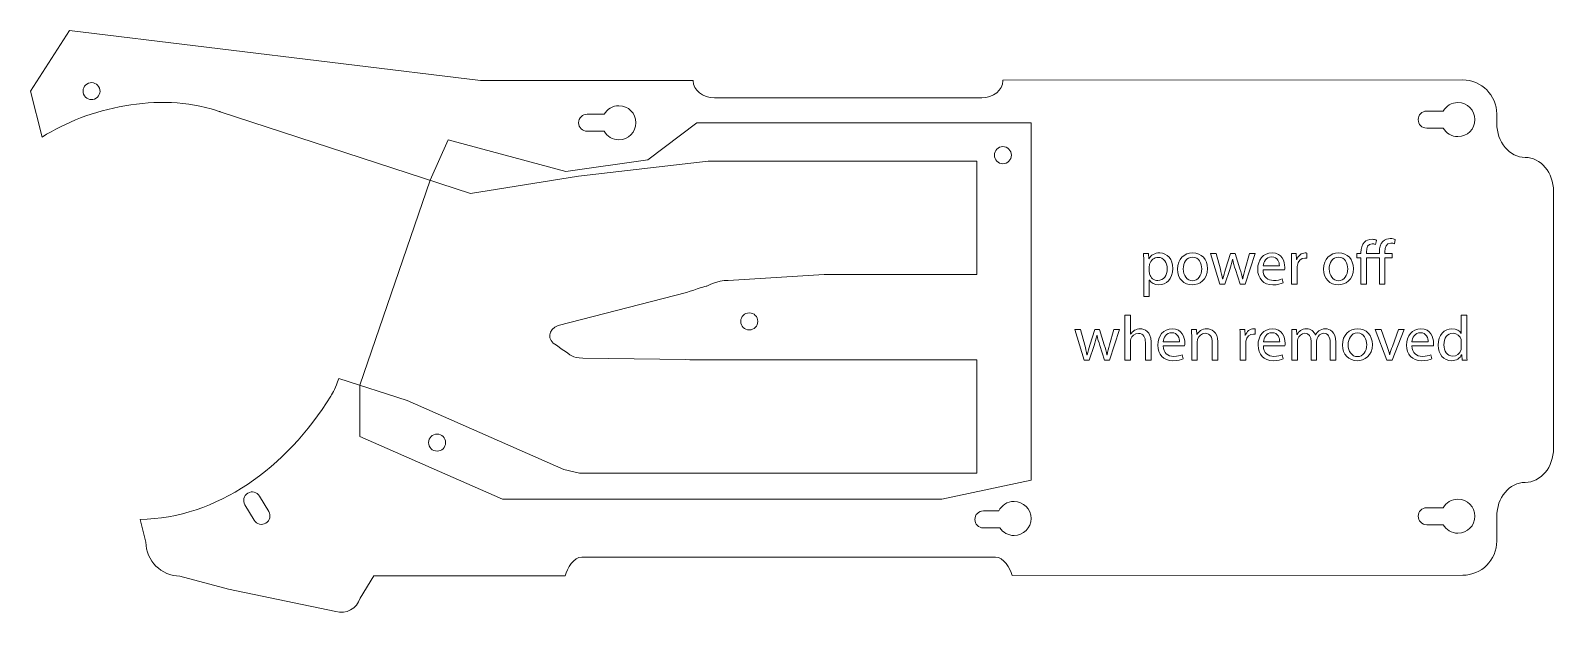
# Model space of a CAD drawing. Header units: millimetres. Extents: x -1390 to 6316, y -1840 to 2435.
# Drawn here: x 942 to 1156.8, y 1472.5 to 1554.9 of the extents above; entities that cross this region are included whole.
import ezdxf

# ---------------------------------------------------------------- set-up
doc = ezdxf.new("R2010")
doc.units = ezdxf.units.MM
doc.layers.add('Cooling Fan Guide', color=1, linetype='CONTINUOUS', lineweight=0, true_color=0xff0000)
doc.layers.add('Cooling fan guide text', color=5, linetype='CONTINUOUS', lineweight=0, true_color=0x0000ff)

msp = doc.modelspace()

# ---------------------------------------------------------------- linework, layer by layer
at = {"layer": 'Cooling Fan Guide', "color": 1, "true_color": 0xff0000}
for points in [[(1035.46, 1547.79), (1035.46, 1547.82), (1005.46, 1547.8), (947.49, 1554.88), (942, 1546.32), (943.65, 1539.85)], [(950.17, 1547.43), (950.17, 1547.43)], [(1143.98, 1547.9), (1079.14, 1547.85), (1079.14, 1547.79)], [(1076.14, 1545.39), (1038.46, 1545.39)], [(968.71, 1543.43), (968.75, 1543.42), (1004.05, 1531.89), (1019.3, 1534.33), (1037.56, 1536.44), (1075.48, 1536.44), (1075.48, 1520.44), (1059.58, 1520.44)], [(1022.9, 1543.07), (1020.5, 1543.07)], [(1141.23, 1543.5), (1138.9, 1543.5)], [(1148.78, 1541.78), (1148.78, 1543.1)], [(1020.5, 1540.67), (1022.9, 1540.67)], [(1138.9, 1541.1), (1141.23, 1541.1)], [(1024.98, 1539.47), (1024.98, 1539.47)], [(1143.3, 1539.9), (1143.3, 1539.9)], [(1080.34, 1537.29), (1080.34, 1537.29)], [(1152.78, 1536.98), (1152.78, 1536.98)], [(1156.79, 1495.94), (1156.79, 1532.18)], [(1053.93, 1520.44), (1040.38, 1519.64)], [(1034.51, 1517.91), (1016.43, 1513.27)], [(1044.57, 1513.85), (1044.57, 1513.85)], [(1016.18, 1510.51), (1016.98, 1509.9)], [(1040, 1508.44), (1075.48, 1508.44), (1075.48, 1492.44), (1019.44, 1492.44), (1017.22, 1492.98), (995.12, 1502.68), (985.47, 1505.8)], [(1019.88, 1508.68), (1034.35, 1508.46)], [(1000.54, 1496.75), (1000.54, 1496.75)], [(975.6, 1487.05), (974.3, 1489.22), (974.3, 1489.22)], [(972.24, 1487.99), (973.55, 1485.81)], [(1078.55, 1487.13), (1076.38, 1487.13)], [(1141.23, 1487.58), (1138.9, 1487.58)], [(957.46, 1485.92), (958.28, 1482.73)], [(1076.38, 1484.73), (1078.7, 1484.73)], [(1138.9, 1485.18), (1141.23, 1485.18)], [(1148.78, 1482.86), (1148.78, 1486.34)], [(1080.7, 1483.66), (1080.7, 1483.66)], [(1143.3, 1483.98), (1143.3, 1483.98)], [(1019.74, 1480.61), (1078.11, 1480.61)], [(963.08, 1477.93), (969.94, 1476.08), (985.04, 1472.95)], [(988.47, 1474.81), (990.44, 1477.97), (1017.42, 1477.99)], [(1080.43, 1478.02), (1143.98, 1478.06)]]:
    msp.add_lwpolyline(points, dxfattribs=at)
for points in [[(950.17, 1547.43), (949.55, 1547.19), (949.25, 1546.5), (949.49, 1545.88)], [(951.72, 1546.76), (951.48, 1547.37), (950.79, 1547.68), (950.17, 1547.43)], [(951.05, 1545.2), (951.66, 1545.44), (951.97, 1546.14), (951.72, 1546.76)], [(1038.46, 1545.39), (1036.8, 1545.39), (1035.46, 1546.46), (1035.46, 1547.79)], [(1079.14, 1547.79), (1079.14, 1546.46), (1077.8, 1545.39), (1076.14, 1545.39)], [(1148.78, 1543.1), (1148.78, 1545.74), (1146.62, 1547.9), (1143.98, 1547.9)], [(943.65, 1539.85), (950.1, 1543.98), (960.14, 1546.22), (968.22, 1543.59)], [(949.49, 1545.88), (949.73, 1545.26), (950.43, 1544.96), (951.05, 1545.2)], [(1143.3, 1544.7), (1142.41, 1544.7), (1141.64, 1544.21), (1141.23, 1543.5)], [(1145.7, 1542.3), (1145.7, 1543.62), (1144.63, 1544.7), (1143.3, 1544.7)], [(968.22, 1543.59), (968.39, 1543.54), (968.55, 1543.48), (968.71, 1543.43)], [(1020.5, 1543.07), (1019.84, 1543.07), (1019.3, 1542.53), (1019.3, 1541.87)], [(1024.98, 1544.27), (1024.09, 1544.27), (1023.32, 1543.78), (1022.9, 1543.07)], [(1027.38, 1541.87), (1027.38, 1543.19), (1026.31, 1544.27), (1024.98, 1544.27)], [(1138.9, 1543.5), (1138.24, 1543.5), (1137.7, 1542.96), (1137.7, 1542.3)], [(1137.7, 1542.3), (1137.7, 1541.63), (1138.24, 1541.1), (1138.9, 1541.1)], [(1143.3, 1539.9), (1144.63, 1539.9), (1145.7, 1540.97), (1145.7, 1542.3)], [(1019.3, 1541.87), (1019.3, 1541.2), (1019.84, 1540.67), (1020.5, 1540.67)], [(1022.9, 1540.67), (1023.32, 1539.95), (1024.09, 1539.47), (1024.98, 1539.47)], [(1024.98, 1539.47), (1026.31, 1539.47), (1027.38, 1540.54), (1027.38, 1541.87)], [(1141.23, 1541.1), (1141.64, 1540.38), (1142.41, 1539.9), (1143.3, 1539.9)], [(1152.78, 1536.98), (1150.58, 1536.98), (1148.78, 1539.14), (1148.78, 1541.78)], [(1077.94, 1537.29), (1077.94, 1537.95), (1078.48, 1538.49), (1079.14, 1538.49)], [(1079.14, 1538.49), (1079.8, 1538.49), (1080.34, 1537.95), (1080.34, 1537.29)], [(1079.14, 1536.09), (1078.48, 1536.09), (1077.94, 1536.62), (1077.94, 1537.29)], [(1080.34, 1537.29), (1080.34, 1536.62), (1079.8, 1536.09), (1079.14, 1536.09)], [(1156.79, 1532.18), (1156.79, 1534.82), (1154.99, 1536.98), (1152.78, 1536.98)], [(1037.37, 1518.83), (1037.26, 1518.83), (1035.98, 1518.42), (1034.51, 1517.91)], [(1040.38, 1519.64), (1038.83, 1519.64), (1037.47, 1518.83), (1037.37, 1518.83)], [(1059.58, 1520.44), (1058.03, 1520.44), (1055.49, 1520.44), (1053.93, 1520.44)], [(1042.17, 1513.85), (1042.17, 1514.52), (1042.71, 1515.05), (1043.37, 1515.05)], [(1043.37, 1515.05), (1044.03, 1515.05), (1044.57, 1514.52), (1044.57, 1513.85)], [(1016.43, 1513.27), (1014.96, 1512.77), (1014.77, 1511.15), (1016.18, 1510.51)], [(1043.37, 1512.65), (1042.71, 1512.65), (1042.17, 1513.19), (1042.17, 1513.85)], [(1044.57, 1513.85), (1044.57, 1513.19), (1044.03, 1512.65), (1043.37, 1512.65)], [(1016.98, 1509.9), (1018.33, 1509.08), (1018.32, 1508.69), (1019.88, 1508.68)], [(1034.35, 1508.46), (1035.91, 1508.44), (1038.45, 1508.43), (1040, 1508.44)], [(985.47, 1505.8), (985, 1504.44), (984.68, 1503.85), (984.34, 1503.29)], [(984.34, 1503.29), (978.05, 1493.13), (968.3, 1486.12), (957.46, 1485.92)], [(998.14, 1496.75), (998.14, 1497.42), (998.68, 1497.95), (999.34, 1497.95)], [(999.34, 1497.95), (1000, 1497.95), (1000.54, 1497.42), (1000.54, 1496.75)], [(999.34, 1495.55), (998.68, 1495.55), (998.14, 1496.09), (998.14, 1496.75)], [(1000.54, 1496.75), (1000.54, 1496.09), (1000, 1495.55), (999.34, 1495.55)], [(1152.78, 1491.14), (1154.99, 1491.14), (1156.79, 1493.3), (1156.79, 1495.94)], [(1148.78, 1486.34), (1148.78, 1488.98), (1150.58, 1491.14), (1152.78, 1491.14)], [(972.65, 1489.63), (972.08, 1489.29), (971.9, 1488.56), (972.24, 1487.99)], [(974.3, 1489.22), (973.95, 1489.79), (973.22, 1489.98), (972.65, 1489.63)], [(1143.3, 1488.78), (1142.41, 1488.78), (1141.64, 1488.29), (1141.23, 1487.58)], [(1145.7, 1486.38), (1145.7, 1487.7), (1144.63, 1488.78), (1143.3, 1488.78)], [(975.19, 1485.4), (975.76, 1485.74), (975.94, 1486.48), (975.6, 1487.05)], [(1076.38, 1487.13), (1075.72, 1487.13), (1075.18, 1486.59), (1075.18, 1485.93)], [(1080.7, 1488.46), (1079.76, 1488.46), (1078.95, 1487.92), (1078.55, 1487.13)], [(1083.1, 1486.06), (1083.1, 1487.38), (1082.03, 1488.46), (1080.7, 1488.46)], [(1138.9, 1487.58), (1138.24, 1487.58), (1137.7, 1487.04), (1137.7, 1486.38)], [(1137.7, 1486.38), (1137.7, 1485.72), (1138.24, 1485.18), (1138.9, 1485.18)], [(1143.3, 1483.98), (1144.63, 1483.98), (1145.7, 1485.05), (1145.7, 1486.38)], [(973.55, 1485.81), (973.89, 1485.24), (974.63, 1485.06), (975.19, 1485.4)], [(1075.18, 1485.93), (1075.18, 1485.27), (1075.72, 1484.73), (1076.38, 1484.73)], [(1078.7, 1484.73), (1079.13, 1484.08), (1079.87, 1483.66), (1080.7, 1483.66)], [(1080.7, 1483.66), (1082.03, 1483.66), (1083.1, 1484.73), (1083.1, 1486.06)], [(1141.23, 1485.18), (1141.64, 1484.46), (1142.41, 1483.98), (1143.3, 1483.98)], [(958.28, 1482.73), (958.28, 1480.09), (960.44, 1477.93), (963.08, 1477.93)], [(1143.98, 1478.06), (1146.62, 1478.06), (1148.78, 1480.22), (1148.78, 1482.86)], [(1017.42, 1477.99), (1017.67, 1479.03), (1018.62, 1480.61), (1019.74, 1480.61)], [(1078.11, 1480.61), (1079.23, 1480.61), (1080.16, 1479.05), (1080.43, 1478.02)], [(985.04, 1472.95), (986.5, 1472.51), (988.04, 1473.35), (988.47, 1474.81)]]:
    msp.add_open_spline(points, degree=3, dxfattribs=at)
at = {"layer": 'Cooling fan guide text', "color": 5, "true_color": 0x0000ff}
for points in [[(988.46, 1504.84), (998.37, 1533.75), (1000.88, 1539.47), (1017.52, 1534.98), (1029.04, 1536.61), (1035.95, 1541.87), (1083.1, 1541.87), (1083.1, 1491.46), (1070.51, 1488.78), (1008.56, 1488.78), (988.46, 1497.61), (988.46, 1504.84)], [(1131.82, 1525.27), (1131.66, 1524.69)], [(1134.44, 1525.41), (1134.34, 1524.8)], [(1098.97, 1523.42), (1099.66, 1523.42), (1099.71, 1522.68), (1099.72, 1522.68)], [(1111.13, 1521.15), (1110.44, 1519.1), (1109.72, 1519.1), (1108.42, 1523.42), (1109.22, 1523.42), (1109.22, 1523.42)], [(1109.22, 1523.42), (1109.8, 1521.23)], [(1110.52, 1521.22), (1111.23, 1523.42), (1111.89, 1523.42), (1112.56, 1521.26)], [(1113.3, 1521.25), (1113.91, 1523.42), (1114.69, 1523.42), (1113.3, 1519.1), (1112.58, 1519.1), (1111.92, 1521.16)], [(1119.82, 1523.42), (1120.5, 1523.42), (1120.54, 1522.56), (1120.57, 1522.56)], [(1121.98, 1523.49), (1121.98, 1522.75)], [(1132.23, 1519.1), (1132.23, 1522.82), (1130.41, 1522.82), (1130.41, 1519.1), (1129.63, 1519.1), (1129.63, 1522.82), (1129.04, 1522.82), (1129.04, 1523.42), (1129.63, 1523.42), (1129.63, 1523.55)], [(1130.41, 1523.6), (1130.41, 1523.42), (1132.23, 1523.42), (1132.23, 1523.62)], [(1133.01, 1523.65), (1133.01, 1523.42), (1134.04, 1523.42), (1134.04, 1522.82), (1133.01, 1522.82), (1133.01, 1519.1), (1132.23, 1519.1), (1132.23, 1519.1)], [(1099.8, 1519.68), (1099.78, 1519.68), (1099.78, 1517.34), (1099, 1517.34), (1099, 1522.01), (1099, 1522.01)], [(1099.78, 1521.61), (1099.78, 1520.86), (1099.78, 1520.86)], [(1104.57, 1521.25), (1104.57, 1521.25)], [(1107.98, 1521.3), (1107.98, 1521.3)], [(1111.54, 1522.58), (1111.52, 1522.58)], [(1118.85, 1521.12), (1115.82, 1521.12), (1115.82, 1521.12)], [(1115.83, 1521.68), (1118.12, 1521.68), (1118.12, 1521.68)], [(1120.64, 1521.4), (1120.64, 1519.1), (1119.85, 1519.1), (1119.85, 1522.07), (1119.85, 1522.07)], [(1125.15, 1521.25), (1125.15, 1521.25)], [(1128.56, 1521.3), (1128.56, 1521.3)], [(1110.11, 1519.85), (1110.14, 1519.85)], [(1112.94, 1519.85), (1112.97, 1519.85)], [(1118.5, 1519.84), (1118.64, 1519.28)], [(1096.34, 1514.73), (1097.13, 1514.73), (1097.13, 1512.03), (1097.15, 1512.03)], [(1097.13, 1511.01), (1097.13, 1508.4), (1096.34, 1508.4), (1096.34, 1514.73), (1096.34, 1514.73)], [(1143.76, 1512.16), (1143.78, 1512.16), (1143.78, 1514.73), (1144.55, 1514.73), (1144.55, 1514.73)], [(1144.55, 1514.73), (1144.55, 1509.52)], [(1092, 1510.45), (1091.31, 1508.4), (1090.59, 1508.4), (1089.29, 1512.72), (1090.09, 1512.72), (1090.09, 1512.72)], [(1090.09, 1512.72), (1090.67, 1510.52)], [(1091.4, 1510.52), (1092.1, 1512.72), (1092.76, 1512.72), (1093.43, 1510.56)], [(1094.17, 1510.55), (1094.78, 1512.72), (1095.56, 1512.72), (1094.17, 1508.4), (1093.46, 1508.4), (1092.8, 1510.46)], [(1105.73, 1512.72), (1106.42, 1512.72), (1106.47, 1512), (1106.48, 1512)], [(1112.57, 1512.72), (1113.25, 1512.72), (1113.29, 1511.86), (1113.32, 1511.86)], [(1114.73, 1512.79), (1114.73, 1512.05)], [(1119.86, 1512.72), (1120.55, 1512.72), (1120.58, 1512.01), (1120.61, 1512.01)], [(1134.06, 1510.3), (1134.9, 1512.72), (1135.72, 1512.72), (1134.02, 1508.4), (1133.27, 1508.4), (1131.63, 1512.72), (1132.47, 1512.72), (1132.47, 1512.72)], [(1132.47, 1512.72), (1133.32, 1510.3)], [(1092.41, 1511.88), (1092.39, 1511.88)], [(1100.02, 1510.97), (1100.02, 1508.4), (1099.23, 1508.4), (1099.23, 1510.88)], [(1104.76, 1510.42), (1101.73, 1510.42), (1101.73, 1510.42)], [(1101.74, 1510.98), (1104.03, 1510.98), (1104.03, 1510.98)], [(1106.55, 1511), (1106.55, 1508.4), (1105.76, 1508.4), (1105.76, 1511.55), (1105.76, 1511.55)], [(1109.44, 1510.97), (1109.44, 1508.4), (1108.65, 1508.4), (1108.65, 1510.89)], [(1113.39, 1510.7), (1113.39, 1508.4), (1112.6, 1508.4), (1112.6, 1511.37), (1112.6, 1511.37)], [(1115.87, 1510.98), (1118.17, 1510.98), (1118.17, 1510.98)], [(1118.9, 1510.42), (1115.87, 1510.42), (1115.87, 1510.42)], [(1120.66, 1511), (1120.66, 1508.4), (1119.9, 1508.4), (1119.9, 1511.55), (1119.9, 1511.55)], [(1123.37, 1511.07), (1123.37, 1508.4), (1122.6, 1508.4), (1122.6, 1510.99)], [(1123.19, 1511.94), (1123.21, 1511.94)], [(1126.07, 1510.93), (1126.07, 1508.4), (1125.3, 1508.4), (1125.3, 1510.84)], [(1127.82, 1510.55), (1127.82, 1510.55)], [(1131.24, 1510.6), (1131.24, 1510.6)], [(1139.84, 1510.42), (1136.8, 1510.42), (1136.8, 1510.42)], [(1136.81, 1510.98), (1139.11, 1510.98), (1139.11, 1510.98)], [(1143.78, 1510.21), (1143.78, 1510.96), (1143.78, 1510.96)], [(1090.99, 1509.15), (1091.01, 1509.15)], [(1093.81, 1509.15), (1093.84, 1509.15)], [(1104.41, 1509.14), (1104.55, 1508.58)], [(1118.54, 1509.14), (1118.68, 1508.58)], [(1133.67, 1509.19), (1133.69, 1509.19)], [(1139.48, 1509.14), (1139.62, 1508.58)], [(1144.59, 1508.4), (1143.89, 1508.4), (1143.86, 1509.15), (1143.83, 1509.15)]]:
    msp.add_lwpolyline(points, dxfattribs=at)
for points in [[(1129.63, 1523.55), (1129.63, 1524.16), (1129.78, 1524.68), (1130.12, 1525.02)], [(1130.12, 1525.02), (1130.37, 1525.27), (1130.72, 1525.43), (1131.2, 1525.43)], [(1131.2, 1525.43), (1131.45, 1525.43), (1131.69, 1525.35), (1131.82, 1525.27)], [(1132.23, 1523.62), (1132.23, 1524.23), (1132.36, 1524.78), (1132.73, 1525.13)], [(1132.73, 1525.13), (1133.02, 1525.42), (1133.42, 1525.53), (1133.77, 1525.53)], [(1133.77, 1525.53), (1134.06, 1525.53), (1134.3, 1525.47), (1134.44, 1525.41)], [(1099, 1522.01), (1099, 1522.56), (1098.98, 1523.01), (1098.97, 1523.42)], [(1099.72, 1522.68), (1100.04, 1523.21), (1100.55, 1523.51), (1101.26, 1523.51)], [(1101.02, 1522.88), (1100.48, 1522.88), (1099.97, 1522.51), (1099.83, 1521.92)], [(1102.3, 1521.29), (1102.3, 1522.14), (1101.85, 1522.88), (1101.02, 1522.88)], [(1101.26, 1523.51), (1102.31, 1523.51), (1103.1, 1522.63), (1103.1, 1521.32)], [(1103.76, 1521.23), (1103.76, 1522.66), (1104.72, 1523.51), (1105.9, 1523.51)], [(1105.89, 1522.92), (1104.97, 1522.92), (1104.57, 1522.06), (1104.57, 1521.25)], [(1107.18, 1521.27), (1107.18, 1522), (1106.81, 1522.92), (1105.89, 1522.92)], [(1105.9, 1523.51), (1107.14, 1523.51), (1107.98, 1522.61), (1107.98, 1521.3)], [(1115.07, 1521.19), (1115.07, 1522.49), (1115.84, 1523.51), (1117.1, 1523.51)], [(1117.03, 1522.95), (1116.23, 1522.95), (1115.89, 1522.22), (1115.83, 1521.68)], [(1118.12, 1521.68), (1118.13, 1522.17), (1117.92, 1522.95), (1117.03, 1522.95)], [(1117.1, 1523.51), (1118.52, 1523.51), (1118.88, 1522.28), (1118.88, 1521.48)], [(1119.85, 1522.07), (1119.85, 1522.58), (1119.84, 1523.02), (1119.82, 1523.42)], [(1120.57, 1522.56), (1120.76, 1523.14), (1121.24, 1523.51), (1121.77, 1523.51)], [(1121.77, 1523.51), (1121.85, 1523.51), (1121.91, 1523.5), (1121.98, 1523.49)], [(1124.35, 1521.23), (1124.35, 1522.66), (1125.3, 1523.51), (1126.49, 1523.51)], [(1126.47, 1522.92), (1125.55, 1522.92), (1125.15, 1522.06), (1125.15, 1521.25)], [(1127.76, 1521.27), (1127.76, 1522), (1127.4, 1522.92), (1126.47, 1522.92)], [(1126.49, 1523.51), (1127.73, 1523.51), (1128.56, 1522.61), (1128.56, 1521.3)], [(1131.2, 1524.8), (1130.58, 1524.8), (1130.41, 1524.28), (1130.41, 1523.6)], [(1131.66, 1524.69), (1131.54, 1524.75), (1131.37, 1524.8), (1131.2, 1524.8)], [(1133.84, 1524.9), (1133.18, 1524.9), (1133.01, 1524.32), (1133.01, 1523.65)], [(1134.34, 1524.8), (1134.22, 1524.86), (1134.07, 1524.9), (1133.84, 1524.9)], [(1099.83, 1521.92), (1099.81, 1521.82), (1099.78, 1521.71), (1099.78, 1521.61)], [(1099.78, 1520.86), (1099.78, 1520.74), (1099.79, 1520.64), (1099.81, 1520.54)], [(1100.99, 1519.62), (1101.82, 1519.62), (1102.3, 1520.3), (1102.3, 1521.29)], [(1103.1, 1521.32), (1103.1, 1519.77), (1102.14, 1519), (1101.13, 1519)], [(1105.83, 1519), (1104.67, 1519), (1103.76, 1519.86), (1103.76, 1521.23)], [(1104.57, 1521.25), (1104.57, 1520.31), (1105.1, 1519.59), (1105.87, 1519.59)], [(1107.98, 1521.3), (1107.98, 1519.7), (1106.87, 1519), (1105.83, 1519)], [(1105.87, 1519.59), (1106.62, 1519.59), (1107.18, 1520.3), (1107.18, 1521.27)], [(1109.8, 1521.23), (1109.92, 1520.74), (1110.03, 1520.3), (1110.11, 1519.85)], [(1110.14, 1519.85), (1110.24, 1520.29), (1110.38, 1520.75), (1110.52, 1521.22)], [(1111.52, 1522.58), (1111.42, 1522.06), (1111.28, 1521.62), (1111.13, 1521.15)], [(1111.92, 1521.16), (1111.77, 1521.64), (1111.65, 1522.07), (1111.54, 1522.58)], [(1112.56, 1521.26), (1112.72, 1520.74), (1112.84, 1520.29), (1112.94, 1519.85)], [(1112.97, 1519.85), (1113.04, 1520.29), (1113.16, 1520.74), (1113.3, 1521.25)], [(1117.19, 1519), (1115.87, 1519), (1115.07, 1519.89), (1115.07, 1521.19)], [(1115.82, 1521.12), (1115.84, 1520.06), (1116.51, 1519.62), (1117.3, 1519.62)], [(1118.88, 1521.48), (1118.88, 1521.32), (1118.87, 1521.21), (1118.85, 1521.12)], [(1120.66, 1521.77), (1120.65, 1521.66), (1120.64, 1521.53), (1120.64, 1521.4)], [(1121.72, 1522.77), (1121.16, 1522.77), (1120.77, 1522.36), (1120.66, 1521.77)], [(1121.98, 1522.75), (1121.9, 1522.77), (1121.82, 1522.77), (1121.72, 1522.77)], [(1126.42, 1519), (1125.26, 1519), (1124.35, 1519.86), (1124.35, 1521.23)], [(1125.15, 1521.25), (1125.15, 1520.31), (1125.68, 1519.59), (1126.45, 1519.59)], [(1128.56, 1521.3), (1128.56, 1519.7), (1127.45, 1519), (1126.42, 1519)], [(1126.45, 1519.59), (1127.2, 1519.59), (1127.76, 1520.3), (1127.76, 1521.27)], [(1101.13, 1519), (1100.55, 1519), (1100.05, 1519.25), (1099.8, 1519.68)], [(1099.81, 1520.54), (1099.96, 1519.99), (1100.43, 1519.62), (1100.99, 1519.62)], [(1118.64, 1519.28), (1118.36, 1519.16), (1117.88, 1519), (1117.19, 1519)], [(1117.3, 1519.62), (1117.86, 1519.62), (1118.21, 1519.72), (1118.5, 1519.84)], [(1097.15, 1512.03), (1097.27, 1512.25), (1097.47, 1512.46), (1097.71, 1512.59)], [(1098.24, 1512.16), (1097.73, 1512.16), (1097.33, 1511.8), (1097.18, 1511.38)], [(1097.71, 1512.59), (1097.94, 1512.73), (1098.22, 1512.81), (1098.51, 1512.81)], [(1099.23, 1510.88), (1099.23, 1511.58), (1098.98, 1512.16), (1098.24, 1512.16)], [(1098.51, 1512.81), (1099.09, 1512.81), (1100.02, 1512.45), (1100.02, 1510.97)], [(1100.98, 1510.49), (1100.98, 1511.79), (1101.75, 1512.81), (1103.01, 1512.81)], [(1102.94, 1512.25), (1102.14, 1512.25), (1101.8, 1511.52), (1101.74, 1510.98)], [(1104.03, 1510.98), (1104.04, 1511.47), (1103.83, 1512.25), (1102.94, 1512.25)], [(1103.01, 1512.81), (1104.42, 1512.81), (1104.79, 1511.58), (1104.79, 1510.78)], [(1105.76, 1511.55), (1105.76, 1512), (1105.75, 1512.36), (1105.73, 1512.72)], [(1106.48, 1512), (1106.7, 1512.41), (1107.2, 1512.81), (1107.91, 1512.81)], [(1107.65, 1512.17), (1107.14, 1512.17), (1106.74, 1511.8), (1106.6, 1511.36)], [(1108.65, 1510.89), (1108.65, 1511.59), (1108.39, 1512.17), (1107.65, 1512.17)], [(1107.91, 1512.81), (1108.51, 1512.81), (1109.44, 1512.45), (1109.44, 1510.97)], [(1112.6, 1511.37), (1112.6, 1511.88), (1112.59, 1512.32), (1112.57, 1512.72)], [(1113.32, 1511.86), (1113.51, 1512.44), (1113.99, 1512.81), (1114.52, 1512.81)], [(1114.52, 1512.81), (1114.6, 1512.81), (1114.66, 1512.8), (1114.73, 1512.79)], [(1115.12, 1510.49), (1115.12, 1511.79), (1115.88, 1512.81), (1117.14, 1512.81)], [(1117.08, 1512.25), (1116.28, 1512.25), (1115.94, 1511.52), (1115.87, 1510.98)], [(1118.17, 1510.98), (1118.18, 1511.47), (1117.96, 1512.25), (1117.08, 1512.25)], [(1117.14, 1512.81), (1118.56, 1512.81), (1118.92, 1511.58), (1118.92, 1510.78)], [(1119.9, 1511.55), (1119.9, 1512), (1119.88, 1512.36), (1119.86, 1512.72)], [(1120.61, 1512.01), (1120.85, 1512.42), (1121.25, 1512.81), (1121.97, 1512.81)], [(1121.7, 1512.17), (1121.22, 1512.17), (1120.85, 1511.77), (1120.73, 1511.38)], [(1122.6, 1510.99), (1122.6, 1511.68), (1122.3, 1512.17), (1121.7, 1512.17)], [(1121.97, 1512.81), (1122.55, 1512.81), (1123, 1512.45), (1123.19, 1511.94)], [(1123.21, 1511.94), (1123.34, 1512.19), (1123.52, 1512.37), (1123.7, 1512.5)], [(1124.36, 1512.17), (1123.91, 1512.17), (1123.57, 1511.84), (1123.43, 1511.46)], [(1123.7, 1512.5), (1123.95, 1512.7), (1124.23, 1512.81), (1124.64, 1512.81)], [(1125.3, 1510.84), (1125.3, 1511.68), (1124.99, 1512.17), (1124.36, 1512.17)], [(1124.64, 1512.81), (1125.22, 1512.81), (1126.07, 1512.43), (1126.07, 1510.93)], [(1127.02, 1510.52), (1127.02, 1511.96), (1127.98, 1512.81), (1129.16, 1512.81)], [(1129.14, 1512.22), (1128.23, 1512.22), (1127.82, 1511.36), (1127.82, 1510.55)], [(1130.44, 1510.57), (1130.44, 1511.3), (1130.07, 1512.22), (1129.14, 1512.22)], [(1129.16, 1512.81), (1130.4, 1512.81), (1131.24, 1511.91), (1131.24, 1510.6)], [(1136.06, 1510.49), (1136.06, 1511.79), (1136.82, 1512.81), (1138.08, 1512.81)], [(1138.02, 1512.25), (1137.21, 1512.25), (1136.88, 1511.52), (1136.81, 1510.98)], [(1139.11, 1510.98), (1139.11, 1511.47), (1138.9, 1512.25), (1138.02, 1512.25)], [(1138.08, 1512.81), (1139.5, 1512.81), (1139.86, 1511.58), (1139.86, 1510.78)], [(1140.52, 1510.5), (1140.51, 1511.93), (1141.42, 1512.81), (1142.46, 1512.81)], [(1142.61, 1512.19), (1141.8, 1512.19), (1141.32, 1511.48), (1141.32, 1510.53)], [(1142.46, 1512.81), (1143.13, 1512.81), (1143.56, 1512.5), (1143.76, 1512.16)], [(1143.74, 1511.29), (1143.63, 1511.78), (1143.2, 1512.19), (1142.61, 1512.19)], [(1090.67, 1510.52), (1090.79, 1510.04), (1090.91, 1509.6), (1090.99, 1509.15)], [(1091.01, 1509.15), (1091.11, 1509.59), (1091.25, 1510.05), (1091.4, 1510.52)], [(1092.39, 1511.88), (1092.29, 1511.36), (1092.15, 1510.92), (1092, 1510.45)], [(1092.8, 1510.46), (1092.64, 1510.94), (1092.52, 1511.37), (1092.41, 1511.88)], [(1093.43, 1510.56), (1093.59, 1510.04), (1093.71, 1509.59), (1093.81, 1509.15)], [(1093.84, 1509.15), (1093.91, 1509.59), (1094.03, 1510.04), (1094.17, 1510.55)], [(1097.18, 1511.38), (1097.14, 1511.26), (1097.13, 1511.15), (1097.13, 1511.01)], [(1103.1, 1508.3), (1101.78, 1508.3), (1100.98, 1509.19), (1100.98, 1510.49)], [(1101.73, 1510.42), (1101.75, 1509.36), (1102.42, 1508.92), (1103.21, 1508.92)], [(1104.79, 1510.78), (1104.79, 1510.62), (1104.78, 1510.51), (1104.76, 1510.42)], [(1106.6, 1511.36), (1106.56, 1511.26), (1106.55, 1511.13), (1106.55, 1511)], [(1113.41, 1511.07), (1113.4, 1510.96), (1113.39, 1510.83), (1113.39, 1510.7)], [(1114.47, 1512.07), (1113.91, 1512.07), (1113.52, 1511.66), (1113.41, 1511.07)], [(1114.73, 1512.05), (1114.65, 1512.07), (1114.57, 1512.07), (1114.47, 1512.07)], [(1117.24, 1508.3), (1115.91, 1508.3), (1115.12, 1509.19), (1115.12, 1510.49)], [(1115.87, 1510.42), (1115.88, 1509.36), (1116.55, 1508.92), (1117.35, 1508.92)], [(1118.92, 1510.78), (1118.92, 1510.62), (1118.92, 1510.51), (1118.9, 1510.42)], [(1120.73, 1511.38), (1120.68, 1511.27), (1120.66, 1511.13), (1120.66, 1511)], [(1123.43, 1511.46), (1123.39, 1511.35), (1123.37, 1511.21), (1123.37, 1511.07)], [(1129.09, 1508.3), (1127.93, 1508.3), (1127.02, 1509.16), (1127.02, 1510.52)], [(1127.82, 1510.55), (1127.82, 1509.61), (1128.36, 1508.89), (1129.13, 1508.89)], [(1131.24, 1510.6), (1131.24, 1509), (1130.13, 1508.3), (1129.09, 1508.3)], [(1129.13, 1508.89), (1129.88, 1508.89), (1130.44, 1509.6), (1130.44, 1510.57)], [(1133.32, 1510.3), (1133.46, 1509.9), (1133.58, 1509.54), (1133.67, 1509.19)], [(1133.69, 1509.19), (1133.79, 1509.54), (1133.92, 1509.9), (1134.06, 1510.3)], [(1138.18, 1508.3), (1136.85, 1508.3), (1136.06, 1509.19), (1136.06, 1510.49)], [(1136.8, 1510.42), (1136.82, 1509.36), (1137.49, 1508.92), (1138.28, 1508.92)], [(1139.86, 1510.78), (1139.86, 1510.62), (1139.85, 1510.51), (1139.84, 1510.42)], [(1142.38, 1508.3), (1141.33, 1508.3), (1140.52, 1509.19), (1140.52, 1510.5)], [(1141.32, 1510.53), (1141.32, 1509.66), (1141.75, 1508.94), (1142.59, 1508.94)], [(1143.78, 1510.96), (1143.78, 1511.06), (1143.77, 1511.19), (1143.74, 1511.29)], [(1143.74, 1509.87), (1143.77, 1509.98), (1143.78, 1510.09), (1143.78, 1510.21)], [(1104.55, 1508.58), (1104.27, 1508.46), (1103.79, 1508.3), (1103.1, 1508.3)], [(1103.21, 1508.92), (1103.77, 1508.92), (1104.12, 1509.02), (1104.41, 1509.14)], [(1118.68, 1508.58), (1118.41, 1508.46), (1117.93, 1508.3), (1117.24, 1508.3)], [(1117.35, 1508.92), (1117.91, 1508.92), (1118.26, 1509.02), (1118.54, 1509.14)], [(1139.62, 1508.58), (1139.35, 1508.46), (1138.86, 1508.3), (1138.18, 1508.3)], [(1138.28, 1508.92), (1138.85, 1508.92), (1139.19, 1509.02), (1139.48, 1509.14)], [(1143.83, 1509.15), (1143.6, 1508.67), (1143.08, 1508.3), (1142.38, 1508.3)], [(1142.59, 1508.94), (1143.12, 1508.94), (1143.6, 1509.29), (1143.74, 1509.87)], [(1144.55, 1509.52), (1144.55, 1509.13), (1144.57, 1508.7), (1144.59, 1508.4)]]:
    msp.add_open_spline(points, degree=3, dxfattribs=at)

doc.saveas('drawing.dxf')
